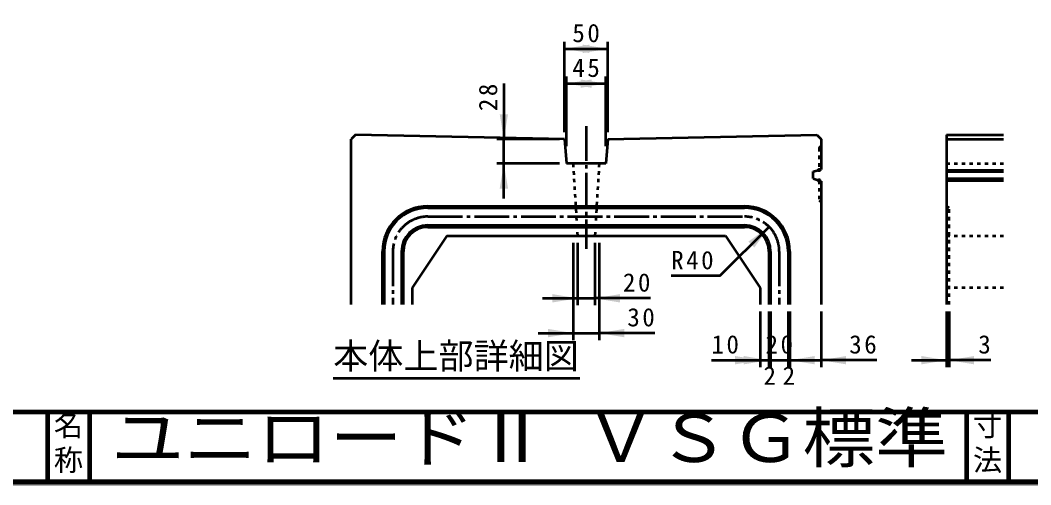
# Model space of a CAD drawing. Units: millimetres, scale not verified. Extents: x 100 to 4105, y 100 to 2870.
# Drawn here: x 1781 to 3232, y 100 to 768 of the extents above; entities that cross this region are included whole.
import ezdxf
from ezdxf.enums import TextEntityAlignment as Align

# ---------------------------------------------------------------- set-up
doc = ezdxf.new("R2010")
doc.units = ezdxf.units.MM
doc.header["$LTSCALE"] = 5
doc.header["$PDMODE"] = 32
doc.header["$PDSIZE"] = 2.5
doc.linetypes.add('USER1', pattern=[2.2, 1, -1.2])
doc.linetypes.add('USER2', pattern=[13.4, 10, -1.2, 1, -1.2])
doc.layers.add('V-nasSTD', color=7, linetype='Continuous', lineweight=50)
doc.styles.add('ＭＳ ゴシック', font='')
doc.styles.get('ＭＳ ゴシック').set_extended_font_data('MS Gothic')

msp = doc.modelspace()

# ---------------------------------------------------------------- hatches: boundary and pattern name
at = {"layer": 'V-nasSTD'}
for points in [[(2598.183, 732.943), (2562.183, 726.943), (2598.183, 720.943)], [(2588.683, 720.943), (2624.683, 726.943), (2588.683, 732.943)], [(2601.308, 682.943), (2565.308, 676.943), (2601.308, 670.943)], [(2585.558, 670.943), (2621.558, 676.943), (2585.558, 682.943)], [(2469.308, 632.943), (2475.308, 596.943), (2481.308, 632.943)], [(2469.308, 525.943), (2475.308, 561.943), (2481.308, 525.943)], [(2835.075, 441.349), (2856.289, 471.048), (2826.59, 449.835)], [(2544.933, 362.193), (2580.933, 368.193), (2544.933, 374.193)], [(2641.933, 374.193), (2605.933, 368.193), (2641.933, 362.193)], [(2538.683, 312.193), (2574.683, 318.193), (2538.683, 324.193)], [(2648.183, 324.193), (2612.183, 318.193), (2648.183, 312.193)], [(2807.433, 273.193), (2843.433, 279.193), (2807.433, 285.193)], [(2819.933, 273.193), (2855.933, 279.193), (2819.933, 285.193)], [(2921.933, 285.193), (2885.933, 279.193), (2921.933, 273.193)], [(2966.933, 285.193), (2930.933, 279.193), (2966.933, 273.193)], [(3074.933, 273.193), (3110.933, 279.193), (3074.933, 285.193)], [(3150.683, 285.193), (3114.683, 279.193), (3150.683, 273.193)]]:
    msp.add_hatch(color=256, dxfattribs=at).paths.add_polyline_path(points)

# ---------------------------------------------------------------- linework, layer by layer
for p, q in [((2562.183, 606.943), (2562.183, 736.943)), ((2562.183, 726.943), (2624.683, 726.943)), ((2624.683, 606.943), (2624.683, 736.943)), ((2565.308, 586.943), (2565.308, 686.943)), ((2621.558, 586.943), (2621.558, 686.943)), ((2475.308, 676.943), (2475.308, 596.943)), ((2565.308, 676.943), (2621.558, 676.943)), ((2262.183, 603.193), (2255.933, 596.943)), ((2255.933, 359.193), (2255.933, 596.943)), ((2562.183, 596.943), (2262.183, 603.193)), ((2555.308, 596.943), (2465.308, 596.943)), ((2475.308, 561.943), (2475.308, 596.943)), ((2562.183, 596.943), (2565.308, 561.943)), ((2624.683, 596.943), (2621.558, 561.943)), ((2624.683, 596.943), (2924.683, 603.193)), ((2924.683, 603.193), (2930.933, 596.943)), ((2930.933, 596.943), (2930.933, 553.211)), ((3110.933, 603.193), (3192.933, 603.193)), ((3110.933, 603.193), (3110.933, 359.193)), ((3110.933, 596.943), (3192.933, 596.943)), ((2555.308, 561.943), (2465.308, 561.943)), ((2475.308, 511.943), (2475.308, 561.943)), ((2621.558, 561.943), (2565.308, 561.943)), ((2919.683, 550.693), (2930.933, 553.211)), ((3110.933, 552.568), (3192.933, 552.568)), ((2919.683, 540.693), (2919.683, 550.693)), ((2919.683, 540.693), (2930.933, 536.495)), ((3110.933, 550.693), (3192.933, 550.693)), ((3110.933, 540.693), (3192.933, 540.693)), ((3110.933, 537.568), (3192.933, 537.568)), ((2930.933, 536.495), (2930.933, 359.193)), ((2365.933, 500.693), (2820.933, 500.693)), ((2365.933, 498.193), (2820.933, 498.193)), ((2365.933, 473.193), (2820.933, 473.193)), ((2365.933, 470.693), (2820.933, 470.693)), ((2785.578, 400.337), (2856.289, 471.048)), ((2393.433, 458.193), (2343.433, 383.193)), ((2393.433, 458.193), (2793.433, 458.193)), ((2793.433, 458.193), (2843.433, 383.193)), ((2300.933, 395.693), (2300.933, 435.693)), ((2303.433, 435.693), (2303.433, 359.193)), ((2328.433, 435.693), (2328.433, 359.193)), ((2330.933, 395.693), (2330.933, 435.693)), ((2574.683, 448.193), (2574.683, 308.193)), ((2580.933, 448.193), (2580.933, 358.193)), ((2605.933, 448.193), (2605.933, 358.193)), ((2612.183, 448.193), (2612.183, 308.193)), ((2855.933, 435.693), (2855.933, 395.693)), ((2858.433, 435.693), (2858.433, 359.193)), ((2883.433, 435.693), (2883.433, 359.193)), ((2885.933, 435.693), (2885.933, 395.693)), ((2300.933, 359.193), (2300.933, 395.693)), ((2330.933, 359.193), (2330.933, 395.693)), ((2785.578, 400.337), (2715.578, 400.337)), ((2855.933, 395.693), (2855.933, 359.193)), ((2885.933, 395.693), (2885.933, 359.193)), ((2343.433, 383.193), (2343.433, 359.193)), ((2843.433, 383.193), (2843.433, 359.193)), ((2530.933, 368.193), (2580.933, 368.193)), ((2580.933, 368.193), (2605.933, 368.193)), ((2685.933, 368.193), (2605.933, 368.193)), ((2843.433, 349.193), (2843.433, 269.193)), ((2855.933, 349.193), (2855.933, 269.193)), ((2858.433, 349.193), (2858.433, 269.193)), ((2883.433, 349.193), (2883.433, 269.193)), ((2885.933, 349.193), (2885.933, 269.193)), ((2930.933, 349.193), (2930.933, 269.193)), ((3110.933, 349.193), (3110.933, 269.193)), ((3114.683, 349.193), (3114.683, 269.193)), ((2524.683, 318.193), (2574.683, 318.193)), ((2574.683, 318.193), (2612.183, 318.193)), ((2692.183, 318.193), (2612.183, 318.193)), ((2773.433, 279.193), (2843.433, 279.193)), ((2843.433, 279.193), (2855.933, 279.193)), ((2855.933, 279.193), (2858.433, 279.193)), ((2858.433, 279.193), (2883.433, 279.193)), ((2883.433, 279.193), (2885.933, 279.193)), ((2885.933, 279.193), (2930.933, 279.193)), ((2893.746, 279.193), (2901.558, 279.193)), ((3010.933, 279.193), (2930.933, 279.193)), ((3060.933, 279.193), (3110.933, 279.193)), ((3110.933, 279.193), (3114.683, 279.193)), ((3174.683, 279.193), (3114.683, 279.193)), ((2230.197, 253.407), (2584.207, 253.407))]:
    msp.add_line(p, q, dxfattribs=at)
at = {"layer": 'V-nasSTD', "linetype": 'USER2'}
for p, q in [((2593.433, 615.693), (2593.433, 439.443)), ((2365.933, 485.693), (2820.933, 485.693)), ((2315.933, 435.693), (2315.933, 359.193)), ((2870.933, 435.693), (2870.933, 359.193))]:
    msp.add_line(p, q, dxfattribs=at)
at = {"layer": 'V-nasSTD', "linetype": 'USER1'}
for p, q in [((3110.933, 596.943), (3192.933, 596.943)), ((2928.058, 584.443), (2930.933, 587.318)), ((2928.058, 584.443), (2928.058, 552.568)), ((2574.683, 561.943), (2580.933, 458.193)), ((2612.183, 561.943), (2605.933, 458.193)), ((3110.933, 561.943), (3192.933, 561.943)), ((2928.058, 537.568), (2928.058, 509.443)), ((2928.058, 509.443), (2930.933, 506.568)), ((3110.933, 500.693), (3114.683, 498.193)), ((3114.683, 359.193), (3114.683, 498.193)), ((3110.933, 470.693), (3114.683, 473.193)), ((3110.933, 458.193), (3192.933, 458.193)), ((3192.933, 383.193), (3110.933, 383.193))]:
    msp.add_line(p, q, dxfattribs=at)
at = {"layer": 'V-nasSTD', "lineweight": 100}
for p, q in [((105, 205), (4100, 205)), ((1820, 205), (1820, 105)), ((1880, 205), (1880, 105)), ((3140, 205), (3140, 105)), ((3200, 205), (3200, 105)), ((105, 105), (4100, 105))]:
    msp.add_line(p, q, dxfattribs=at)
at = {"layer": 'V-nasSTD', "lineweight": 13}
msp.add_lwpolyline([(100, 100), (100, 2870), (4105, 2870), (4105, 100)], close=True, dxfattribs=at)
at = {"layer": 'V-nasSTD'}
for centre, radius, start, end in [((2365.933, 435.693), 65, 90, 180), ((2365.933, 435.693), 62.5, 90, 180), ((2820.933, 435.693), 65, 0, 90), ((2820.933, 435.693), 62.5, 0, 90), ((2365.933, 435.693), 37.5, 90, 180), ((2365.933, 435.693), 35, 90, 180), ((2820.933, 435.693), 37.5, 0, 90), ((2820.933, 435.693), 35, 0, 90)]:
    msp.add_arc(centre, radius, start, end, dxfattribs=at)
at = {"layer": 'V-nasSTD', "linetype": 'USER2'}
for centre, start, end in [((2365.933, 435.693), 90, 180), ((2820.933, 435.693), 0, 90)]:
    msp.add_arc(centre, 50, start, end, dxfattribs=at)
at = {"layer": 'V-nasSTD'}
for p in [(2928.058, 552.568), (2928.058, 537.568)]:
    msp.add_point(p, dxfattribs=at)

# ---------------------------------------------------------------- texts
at = {"layer": 'V-nasSTD', "style": 'ＭＳ ゴシック'}
for s, height, p in [('本体上部詳細図', 36.95, (2230.197, 303.807)), ('3', 26.39, (3156.683, 315.193)), ('2', 26.39, (2848.183, 270.193)), ('2', 26.39, (2875.683, 270.193)), ('名', 30.79, (1828.982, 200.999)), ('寸', 30.79, (3148.982, 200.999)), ('称', 30.79, (1828.976, 151.01)), ('法', 30.79, (3148.976, 151.01))]:
    msp.add_text(s, height=height, dxfattribs=at).set_placement(p, align=Align.TOP_LEFT)
at = {"layer": 'V-nasSTD', "style": 'ＭＳ ゴシック', "width": 1.1}
msp.add_text('ユニロードⅡ ＶＳＧ標準', height=69.65, dxfattribs=at).set_placement((1911.5, 202.47), align=Align.TOP_LEFT)
at = {"layer": 'V-nasSTD', "char_height": 26.39, "attachment_point": 1, "style": 'ＭＳ ゴシック'}
for s, insert in [('\\T1.2;50', (2573.633, 762.943)), ('\\T1.2;45', (2573.633, 712.943)), ('\\T1.2;R40', (2715.578, 436.337)), ('\\T1.2;20', (2646.333, 404.193)), ('\\T1.2;30', (2652.583, 354.193)), ('\\T1.2;10', (2773.433, 315.193)), ('\\T1.2;20', (2851.133, 315.193)), ('\\T1.2;36', (2971.333, 315.193))]:
    msp.add_mtext(s, dxfattribs=dict(at, insert=insert))
at = {"layer": 'V-nasSTD', "insert": (2439.312, 637.343), "char_height": 26.39, "attachment_point": 1, "rotation": 90, "style": 'ＭＳ ゴシック'}
msp.add_mtext('\\T1.2;28', dxfattribs=at)

doc.saveas('drawing.dxf')
